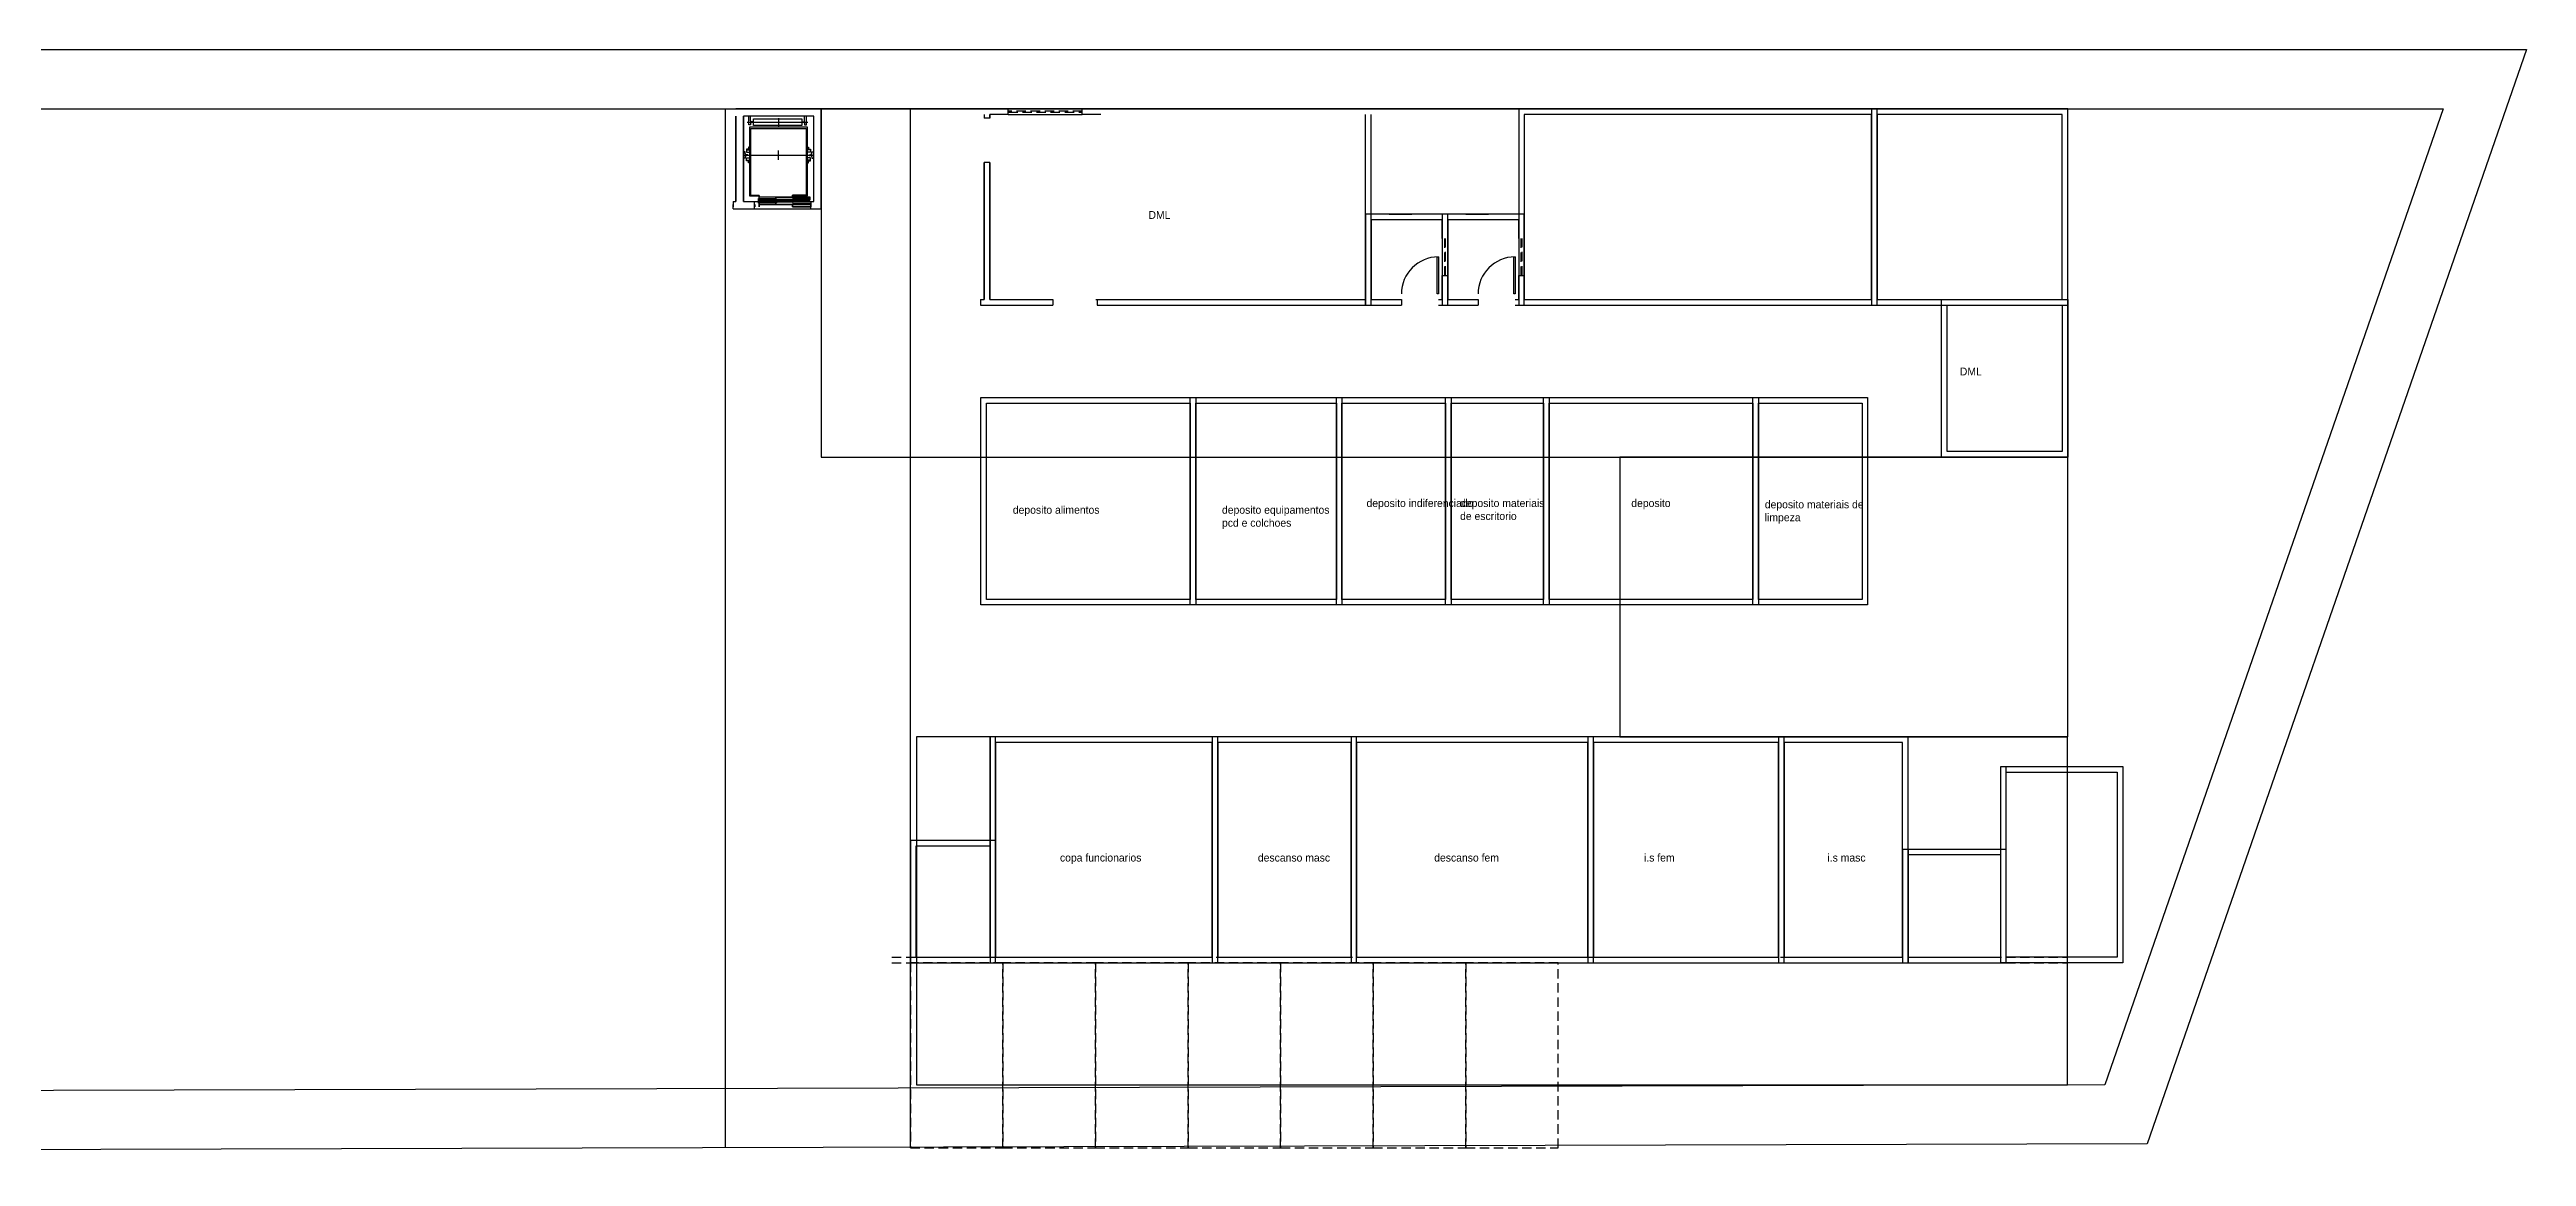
# Model space of a CAD drawing. Header units: centimetres. Extents: x 30244 to 739299, y -139216 to 99734.
# Drawn here: x 595820 to 602511, y 7004 to 9994 of the extents above; entities that cross this region are included whole.
import ezdxf

# ---------------------------------------------------------------- set-up
doc = ezdxf.new("R2010")
doc.units = ezdxf.units.CM
doc.header["$LTSCALE"] = 4
for name, pattern in [('DASHED2', [9.525, 6.35, -3.175]), ('HIDDEN', [9.525, 6.35, -3.175]), ('LTYPE_4', [112.5, 56.25, -56.25]), ('LTYPE_6', [168.75, 112.5, -28.125, 0, -28.125])]:
    doc.linetypes.add(name, pattern=pattern)
for name, color, linetype in [('0.1', 1, 'Continuous'), ('0.2', 2, 'Continuous'), ('0.4', 4, 'Continuous'), ('0.6', 6, 'Continuous'), ('02-CONT', 2, 'Continuous'), ('04', 254, 'Continuous'), ('08', 8, 'Continuous'), ('A-DEMOLIR', 30, 'HIDDEN'), ('ALINHAMENTO', 3, 'Continuous'), ('DEMOLIR', 10, 'Continuous'), ('LIMITE-L', 7, 'Continuous')]:
    doc.layers.add(name, color=color, linetype=linetype)
doc.layers.add('C-TEXTO-03', color=2, linetype='Continuous', lineweight=20)
doc.styles.add('Símbolos', font='ERASLGHT.TTF')

# ---------------------------------------------------------------- blocks, each defined once
blk = doc.blocks.new('1_00e-flat-4')
at = {"color": 1}
blk.add_arc((28.4, -52.3), 100, 90, 180, dxfattribs=at)
at = {"layer": '02-CONT'}
blk.add_lwpolyline([(28.4, -52.3), (25.4, -52.3), (25.4, 47.7), (28.4, 47.7)], close=True, dxfattribs=at)

msp = doc.modelspace()

# ---------------------------------------------------------------- linework, layer by layer
at = {"layer": '0.1'}
for p, q in [((598609.562, 9833.781), (598409.562, 9833.781)), ((598409.562, 9818.781), (598609.562, 9818.781)), ((599581.562, 9483.781), (599581.562, 9383.781)), ((599596.562, 9383.781), (599596.562, 9483.781)), ((599788.562, 9483.781), (599788.562, 9383.781)), ((599803.562, 9383.781), (599803.562, 9483.781))]:
    msp.add_line(p, q, dxfattribs=at)
msp.add_lwpolyline([(597724.408, 9563.781), (597876.408, 9563.781)], dxfattribs=at)
at = {"layer": '0.2', "linetype": 'DASHED2'}
for p, q in [((598609.562, 9827.781), (598409.562, 9827.781)), ((598409.562, 9824.781), (598609.562, 9824.781)), ((599587.562, 9483.781), (599587.562, 9383.781)), ((599590.562, 9383.781), (599590.562, 9483.781)), ((599794.562, 9483.781), (599794.562, 9383.781)), ((599797.562, 9383.781), (599797.562, 9483.781))]:
    msp.add_line(p, q, dxfattribs=at)
at = {"layer": '0.4'}
for p, q in [((597645.224, 7027.514, 77040.339), (597645.224, 9833.781)), ((598145.224, 7027.514, 77040.339), (598145.224, 9833.781)), ((598360.224, 7742.514, 77040.339), (598360.224, 8137.428)), ((598375.224, 7742.514, 77040.339), (598375.224, 8137.428))]:
    msp.add_line(p, q, dxfattribs=at)
for points in [[(597903.908, 8893.316), (601271.501, 8893.316), (601271.501, 9833.602), (597903.908, 9833.602)], [(599788.562, 9303.781), (600756.501, 9303.781), (600756.501, 9833.781), (599788.562, 9833.781)], [(599803.562, 9318.781), (600741.501, 9318.781), (600741.501, 9818.781), (599803.562, 9818.781)], [(600741.501, 9303.602), (601271.501, 9303.602), (601271.501, 9833.602), (600741.501, 9833.602)], [(600756.501, 9318.602), (601256.501, 9318.602), (601256.501, 9818.602), (600756.501, 9818.602)], [(600061.422, 8137.428), (601271.501, 8137.428), (601271.501, 8893.316), (600061.422, 8893.316)], [(598161.422, 7197.428), (601271.371, 7197.428), (601271.371, 8137.428), (598161.422, 8137.428)], [(601420.424, 7527.514), (601090.424, 7527.514), (601090.424, 8057.514), (601420.424, 8057.514)], [(601405.424, 7542.514), (601105.424, 7542.514), (601105.424, 8042.514), (601405.424, 8042.514)]]:
    msp.add_lwpolyline(points, close=True, dxfattribs=at)
at = {"layer": '0.4', "elevation": 77040.339}
for points in [[(600930.501, 9318.602), (601271.501, 9318.602), (601271.501, 8893.316), (600930.501, 8893.316)], [(600945.501, 9303.602), (601256.501, 9303.602), (601256.501, 8908.316), (600945.501, 8908.316)], [(598335.851, 9053.602), (598915.851, 9053.602), (598915.851, 8493.688), (598335.851, 8493.688)], [(598350.851, 9038.602), (598900.851, 9038.602), (598900.851, 8508.688), (598350.851, 8508.688)], [(598900.851, 9053.602), (599310.851, 9053.602), (599310.851, 8493.688), (598900.851, 8493.688)], [(598915.851, 9038.602), (599295.851, 9038.602), (599295.851, 8508.688), (598915.851, 8508.688)], [(599295.851, 9053.602), (599605.851, 9053.602), (599605.851, 8493.688), (599295.851, 8493.688)], [(599310.851, 9038.602), (599590.851, 9038.602), (599590.851, 8508.688), (599310.851, 8508.688)], [(599590.851, 9053.602), (599870.851, 9053.602), (599870.851, 8493.688), (599590.851, 8493.688)], [(599605.851, 9038.602), (599855.851, 9038.602), (599855.851, 8508.688), (599605.851, 8508.688)], [(599855.851, 9053.602), (600435.851, 9053.602), (600435.851, 8493.688), (599855.851, 8493.688)], [(599870.851, 9038.602), (600420.851, 9038.602), (600420.851, 8508.688), (599870.851, 8508.688)], [(600420.851, 9053.602), (600730.851, 9053.602), (600730.851, 8493.688), (600420.851, 8493.688)], [(600435.851, 9038.602), (600715.851, 9038.602), (600715.851, 8508.688), (600435.851, 8508.688)], [(598975.424, 8137.428), (598360.424, 8137.428), (598360.424, 7527.514), (598975.424, 7527.514)], [(598960.424, 8122.428), (598375.424, 8122.428), (598375.424, 7542.514), (598960.424, 7542.514)], [(599350.424, 8137.428), (598960.424, 8137.428), (598960.424, 7527.514), (599350.424, 7527.514)], [(599335.424, 8122.428), (598975.424, 8122.428), (598975.424, 7542.514), (599335.424, 7542.514)], [(599990.424, 8137.428), (599335.424, 8137.428), (599335.424, 7527.514), (599990.424, 7527.514)], [(599975.424, 8122.428), (599350.424, 8122.428), (599350.424, 7542.514), (599975.424, 7542.514)], [(600505.424, 8137.428), (599975.424, 8137.428), (599975.424, 7527.514), (600505.424, 7527.514)], [(600490.424, 8122.428), (599990.424, 8122.428), (599990.424, 7542.514), (600490.424, 7542.514)], [(600840.424, 8137.428), (600490.424, 8137.428), (600490.424, 7527.514), (600840.424, 7527.514)], [(600825.424, 8122.428), (600505.424, 8122.428), (600505.424, 7542.514), (600825.424, 7542.514)]]:
    msp.add_lwpolyline(points, close=True, dxfattribs=at)
at = {"layer": '0.6'}
for p, q in [((598359.562, 9808.781), (598344.562, 9808.781)), ((598409.562, 9818.781), (598409.562, 9833.781)), ((598609.562, 9818.781), (598609.562, 9833.781)), ((598359.562, 9688.781), (598344.562, 9688.781)), ((599581.562, 9383.781), (599596.562, 9383.781)), ((599788.562, 9383.781), (599803.562, 9383.781)), ((598334.562, 9318.781), (598334.562, 9303.781)), ((598529.562, 9318.781), (598529.562, 9303.781)), ((598649.562, 9318.781), (598649.562, 9303.781)), ((599471.562, 9318.781), (599471.562, 9303.781)), ((599678.562, 9318.781), (599678.562, 9303.781))]:
    msp.add_line(p, q, dxfattribs=at)
for points in [[(597666.408, 9583.781), (597673.908, 9583.781), (597673.908, 9813.781)], [(597876.408, 9563.781), (597903.908, 9563.781), (597903.908, 9833.781), (597673.908, 9833.781)], [(597693.908, 9583.781), (597693.908, 9813.781)], [(597883.908, 9813.781), (597693.908, 9813.781), (597693.908, 9583.781), (597724.408, 9583.781)], [(597876.408, 9583.781), (597883.908, 9583.781), (597883.908, 9813.781)], [(598409.562, 9833.781), (598344.562, 9833.781)], [(598344.562, 9818.781), (598344.562, 9808.781)], [(598359.562, 9808.781), (598359.562, 9818.781)], [(598409.562, 9818.781), (598359.562, 9818.781), (598359.562, 9808.781)], [(598674.562, 9833.781), (598609.562, 9833.781)], [(598609.562, 9833.781), (598714.562, 9833.781)], [(598659.562, 9818.781), (598609.562, 9818.781)], [(598714.562, 9833.781), (598659.562, 9833.781)], [(599374.562, 9303.781), (599374.562, 9818.781)], [(599389.562, 9303.781), (599389.562, 9818.781)], [(598334.562, 9318.781), (598344.562, 9318.781), (598344.562, 9688.781)], [(598344.562, 9688.781), (598344.562, 9318.781)], [(598359.562, 9318.781), (598359.562, 9688.781)], [(598359.562, 9688.781), (598359.562, 9318.781), (598529.562, 9318.781)], [(597666.408, 9563.781), (597693.908, 9563.781)], [(597673.908, 9563.781), (597724.408, 9563.781)], [(599596.562, 9548.781), (599374.562, 9548.781), (599374.562, 9303.781), (599471.562, 9303.781)], [(599596.562, 9483.781), (599596.562, 9548.781), (599374.562, 9548.781)], [(599581.562, 9483.781), (599581.562, 9533.781), (599389.562, 9533.781), (599389.562, 9318.781), (599471.562, 9318.781)], [(599438.409, 9548.781), (599499.909, 9548.781)], [(599803.562, 9548.781), (599581.562, 9548.781), (599581.562, 9303.781), (599678.562, 9303.781)], [(599803.562, 9483.781), (599803.562, 9548.781), (599581.562, 9548.781)], [(599788.562, 9483.781), (599788.562, 9533.781), (599596.562, 9533.781), (599596.562, 9318.781), (599678.562, 9318.781)], [(599645.409, 9548.781), (599706.909, 9548.781)], [(599571.562, 9318.781), (599581.562, 9318.781), (599581.562, 9383.781)], [(599571.562, 9303.781), (599596.562, 9303.781), (599596.562, 9383.781)], [(599778.562, 9318.781), (599788.562, 9318.781), (599788.562, 9383.781)], [(599778.562, 9303.781), (599803.562, 9303.781), (599803.562, 9383.781)], [(598334.562, 9303.781), (598359.562, 9303.781)], [(598344.562, 9303.781), (598529.562, 9303.781)], [(598645.962, 9318.781), (599374.562, 9318.781)], [(598649.562, 9303.781), (599374.562, 9303.781)]]:
    msp.add_lwpolyline(points, dxfattribs=at)
at = {"layer": '04'}
msp.add_lwpolyline([(597673.908, 9813.781), (597673.908, 9583.781)], dxfattribs=at)
at = {"layer": '08', "color": 253, "linetype": 'LTYPE_6'}
for p, q in [((597704.632, 9797.781), (597867.808, 9797.781)), ((597788.908, 9808.835), (597788.908, 9785.899)), ((597693.908, 9708.781), (597882.938, 9708.781)), ((597788.908, 9695.989), (597788.908, 9721.219))]:
    msp.add_line(p, q, dxfattribs=at)
at = {"layer": '08', "color": 253}
for p, q in [((597708.508, 9790.531), (597708.508, 9813.781)), ((597713.508, 9790.531), (597708.508, 9790.531)), ((597710.908, 9783.781), (597710.908, 9598.781)), ((597866.908, 9783.781), (597710.908, 9783.781)), ((597713.508, 9801.031), (597713.508, 9813.781)), ((597713.908, 9800.631), (597713.508, 9801.031)), ((597713.508, 9801.031), (597713.508, 9794.531)), ((597713.908, 9794.931), (597713.508, 9794.531)), ((597713.508, 9794.531), (597713.508, 9790.531)), ((597713.908, 9800.631), (597713.908, 9797.981)), ((597715.208, 9797.981), (597713.908, 9797.981)), ((597713.908, 9797.581), (597713.908, 9794.931)), ((597715.208, 9797.581), (597713.908, 9797.581)), ((597713.908, 9780.781), (597863.908, 9780.781)), ((597713.908, 9600.781), (597713.908, 9780.781)), ((597715.208, 9797.981), (597715.408, 9798.181)), ((597715.408, 9797.381), (597715.208, 9797.581)), ((597718.908, 9798.181), (597715.408, 9798.181)), ((597718.908, 9797.381), (597715.408, 9797.381)), ((597718.908, 9798.181), (597718.908, 9797.381)), ((597720.908, 9806.781), (597851.908, 9806.781)), ((597720.908, 9788.781), (597720.908, 9806.781)), ((597851.908, 9788.781), (597720.908, 9788.781)), ((597834.843, 9780.781), (597834.843, 9780.781)), ((597851.908, 9806.781), (597851.908, 9788.781)), ((597853.908, 9798.181), (597857.408, 9798.181)), ((597853.908, 9797.381), (597853.908, 9798.181)), ((597853.908, 9797.381), (597857.408, 9797.381)), ((597857.408, 9798.181), (597857.608, 9797.981)), ((597857.608, 9797.581), (597857.408, 9797.381)), ((597857.608, 9797.981), (597858.908, 9797.981)), ((597857.608, 9797.581), (597858.908, 9797.581)), ((597858.908, 9800.631), (597859.308, 9801.031)), ((597858.908, 9797.981), (597858.908, 9800.631)), ((597858.908, 9794.931), (597858.908, 9797.581)), ((597858.908, 9794.931), (597859.308, 9794.531)), ((597859.308, 9801.031), (597859.308, 9813.781)), ((597859.308, 9794.531), (597859.308, 9801.031)), ((597859.308, 9794.531), (597859.308, 9790.531)), ((597859.308, 9790.531), (597864.308, 9790.531)), ((597863.908, 9780.781), (597863.908, 9600.781)), ((597864.308, 9790.531), (597864.308, 9813.781)), ((597866.908, 9598.781), (597866.908, 9783.781)), ((597698.908, 9717.281), (597693.908, 9717.281)), ((597698.908, 9713.281), (597698.908, 9717.281)), ((597698.908, 9713.281), (597699.358, 9713.281)), ((597698.908, 9713.281), (597698.908, 9708.781)), ((597698.908, 9708.781), (597698.908, 9704.281)), ((597698.908, 9704.281), (597699.358, 9704.281)), ((597698.908, 9704.281), (597698.908, 9700.281)), ((597699.726, 9712.931), (597699.358, 9713.281)), ((597699.726, 9704.631), (597699.358, 9704.281)), ((597699.891, 9709.581), (597699.726, 9712.931)), ((597699.891, 9707.981), (597699.726, 9704.631)), ((597700.258, 9709.231), (597699.891, 9709.581)), ((597699.891, 9707.981), (597700.258, 9708.331)), ((597701.858, 9709.231), (597700.258, 9709.231)), ((597701.858, 9708.331), (597700.258, 9708.331)), ((597701.858, 9709.231), (597702.208, 9709.581)), ((597701.858, 9708.331), (597702.208, 9707.981)), ((597706.408, 9709.581), (597702.208, 9709.581)), ((597706.408, 9707.981), (597702.208, 9707.981)), ((597702.408, 9724.381), (597702.408, 9716.281)), ((597707.808, 9724.381), (597702.408, 9724.381)), ((597708.408, 9723.781), (597702.408, 9723.781)), ((597702.408, 9716.281), (597708.408, 9716.281)), ((597706.408, 9708.781), (597706.408, 9709.581)), ((597706.408, 9708.781), (597706.408, 9707.981)), ((597707.808, 9729.781), (597707.808, 9724.381)), ((597708.408, 9729.781), (597707.808, 9729.781)), ((597708.408, 9729.781), (597708.408, 9723.781)), ((597708.408, 9723.781), (597710.908, 9723.781)), ((597708.408, 9716.281), (597710.908, 9716.281)), ((597869.408, 9723.781), (597866.908, 9723.781)), ((597869.408, 9716.281), (597866.908, 9716.281)), ((597869.408, 9729.781), (597870.008, 9729.781)), ((597869.408, 9729.781), (597869.408, 9723.781)), ((597869.408, 9723.781), (597875.408, 9723.781)), ((597875.408, 9716.281), (597869.408, 9716.281)), ((597870.008, 9729.781), (597870.008, 9724.381)), ((597870.008, 9724.381), (597875.408, 9724.381)), ((597871.408, 9709.581), (597875.608, 9709.581)), ((597871.408, 9708.781), (597871.408, 9709.581)), ((597871.408, 9708.781), (597871.408, 9707.981)), ((597871.408, 9707.981), (597875.608, 9707.981)), ((597875.408, 9724.381), (597875.408, 9716.281)), ((597875.958, 9709.231), (597875.608, 9709.581)), ((597875.958, 9708.331), (597875.608, 9707.981)), ((597875.958, 9709.231), (597877.558, 9709.231)), ((597875.958, 9708.331), (597877.558, 9708.331)), ((597877.926, 9709.581), (597877.558, 9709.231)), ((597877.558, 9708.331), (597877.926, 9707.981)), ((597877.926, 9709.581), (597878.091, 9712.931)), ((597877.926, 9707.981), (597878.091, 9704.631)), ((597878.091, 9712.931), (597878.458, 9713.281)), ((597878.091, 9704.631), (597878.458, 9704.281)), ((597878.908, 9713.281), (597878.458, 9713.281)), ((597878.908, 9704.281), (597878.458, 9704.281)), ((597878.908, 9713.281), (597878.908, 9717.281)), ((597878.908, 9717.281), (597883.908, 9717.281)), ((597878.908, 9708.781), (597878.908, 9713.281)), ((597878.908, 9704.281), (597878.908, 9708.781)), ((597878.908, 9704.281), (597878.908, 9700.281)), ((597698.908, 9700.281), (597693.908, 9700.281)), ((597702.408, 9701.281), (597708.408, 9701.281)), ((597702.408, 9693.181), (597702.408, 9701.281)), ((597708.408, 9693.781), (597702.408, 9693.781)), ((597707.808, 9693.181), (597702.408, 9693.181)), ((597707.808, 9687.781), (597707.808, 9693.181)), ((597708.408, 9687.781), (597707.808, 9687.781)), ((597708.408, 9701.281), (597710.908, 9701.281)), ((597708.408, 9687.781), (597708.408, 9693.781)), ((597708.408, 9693.781), (597710.908, 9693.781)), ((597869.408, 9701.281), (597866.908, 9701.281)), ((597869.408, 9693.781), (597866.908, 9693.781)), ((597875.408, 9701.281), (597869.408, 9701.281)), ((597869.408, 9693.781), (597875.408, 9693.781)), ((597869.408, 9687.781), (597869.408, 9693.781)), ((597869.408, 9687.781), (597870.008, 9687.781)), ((597870.008, 9693.181), (597875.408, 9693.181)), ((597870.008, 9687.781), (597870.008, 9693.181)), ((597875.408, 9693.181), (597875.408, 9701.281)), ((597878.908, 9700.281), (597883.908, 9700.281)), ((597664.908, 9574.781), (597664.908, 9574.581)), ((597664.908, 9574.581), (597666.208, 9574.581)), ((597666.208, 9574.581), (597666.208, 9568.981)), ((597666.408, 9583.781), (597666.408, 9574.781)), ((597666.408, 9583.781), (597666.408, 9568.781)), ((597666.408, 9563.781), (597666.408, 9574.781)), ((597710.908, 9598.781), (597736.208, 9598.781)), ((597713.908, 9600.781), (597736.408, 9600.781)), ((597724.408, 9583.781), (597733.408, 9583.781)), ((597724.408, 9574.781), (597724.408, 9583.781)), ((597724.408, 9568.781), (597724.408, 9583.781)), ((597724.408, 9574.781), (597725.908, 9574.781)), ((597724.408, 9563.781), (597724.408, 9574.781)), ((597724.608, 9574.581), (597724.608, 9568.981)), ((597725.908, 9574.581), (597724.608, 9574.581)), ((597725.908, 9574.781), (597725.908, 9574.581)), ((597733.408, 9586.981), (597734.708, 9586.981)), ((597733.408, 9586.781), (597733.408, 9586.981)), ((597733.408, 9586.781), (597873.908, 9586.781)), ((597733.408, 9583.781), (597876.408, 9583.781)), ((597733.408, 9583.781), (597733.408, 9583.581)), ((597733.408, 9583.581), (597734.708, 9583.581)), ((597734.708, 9591.481), (597736.208, 9591.481)), ((597734.708, 9586.981), (597734.708, 9591.481)), ((597734.708, 9583.581), (597734.708, 9579.081)), ((597734.708, 9579.081), (597736.208, 9579.081)), ((597734.908, 9591.281), (597734.908, 9586.781)), ((597736.408, 9591.281), (597734.908, 9591.281)), ((597734.908, 9579.281), (597734.908, 9583.781)), ((597736.408, 9579.281), (597734.908, 9579.281)), ((597735.208, 9590.781), (597783.408, 9590.781)), ((597735.208, 9586.781), (597735.208, 9590.781)), ((597735.208, 9583.781), (597735.208, 9579.781)), ((597735.208, 9579.781), (597783.408, 9579.781)), ((597735.408, 9590.581), (597735.408, 9586.981)), ((597783.208, 9590.581), (597735.408, 9590.581)), ((597735.408, 9586.981), (597736.708, 9586.981)), ((597735.408, 9583.581), (597736.708, 9583.581)), ((597735.408, 9579.981), (597735.408, 9583.581)), ((597783.208, 9579.981), (597735.408, 9579.981)), ((597736.208, 9598.781), (597736.208, 9595.781)), ((597736.208, 9591.481), (597736.208, 9595.781)), ((597736.208, 9579.081), (597736.208, 9568.981)), ((597736.408, 9595.781), (597736.408, 9600.781)), ((597736.408, 9591.281), (597736.408, 9595.781)), ((597736.408, 9595.781), (597873.908, 9595.781)), ((597736.408, 9568.781), (597736.408, 9579.281)), ((597876.408, 9574.781), (597736.408, 9574.781)), ((597736.708, 9586.981), (597736.708, 9586.781)), ((597736.708, 9583.581), (597736.708, 9583.781)), ((597781.408, 9595.281), (597828.408, 9595.281)), ((597781.408, 9595.281), (597781.408, 9591.281)), ((597781.408, 9591.281), (597782.908, 9591.281)), ((597781.408, 9579.281), (597782.908, 9579.281)), ((597781.408, 9575.281), (597781.408, 9579.281)), ((597781.408, 9575.281), (597828.408, 9575.281)), ((597828.208, 9595.081), (597781.608, 9595.081)), ((597781.608, 9591.481), (597781.608, 9595.081)), ((597782.908, 9591.481), (597781.608, 9591.481)), ((597781.608, 9579.081), (597781.608, 9575.481)), ((597782.908, 9579.081), (597781.608, 9579.081)), ((597828.208, 9575.481), (597781.608, 9575.481)), ((597781.908, 9586.981), (597783.208, 9586.981)), ((597781.908, 9586.781), (597781.908, 9586.981)), ((597781.908, 9583.781), (597781.908, 9583.581)), ((597781.908, 9583.581), (597783.208, 9583.581)), ((597782.908, 9591.281), (597782.908, 9591.481)), ((597782.908, 9579.281), (597782.908, 9579.081)), ((597783.208, 9586.981), (597783.208, 9590.581)), ((597783.208, 9583.581), (597783.208, 9579.981)), ((597783.408, 9590.781), (597783.408, 9586.781)), ((597783.408, 9589.281), (597873.908, 9589.281)), ((597873.908, 9588.281), (597783.408, 9588.281)), ((597783.408, 9579.781), (597783.408, 9583.781)), ((597783.408, 9582.281), (597876.408, 9582.281)), ((597876.408, 9581.281), (597783.408, 9581.281)), ((597863.908, 9600.781), (597826.408, 9600.781)), ((597826.408, 9595.781), (597826.408, 9600.781)), ((597826.408, 9574.781), (597826.408, 9568.781)), ((597826.408, 9568.781), (597876.408, 9568.781)), ((597826.608, 9598.781), (597866.908, 9598.781)), ((597826.608, 9595.981), (597826.608, 9598.781)), ((597827.908, 9595.981), (597826.608, 9595.981)), ((597826.608, 9568.981), (597826.608, 9574.581)), ((597826.608, 9574.581), (597827.908, 9574.581)), ((597876.208, 9568.981), (597826.608, 9568.981)), ((597826.908, 9591.481), (597828.208, 9591.481)), ((597826.908, 9591.281), (597826.908, 9591.481)), ((597828.408, 9591.281), (597826.908, 9591.281)), ((597826.908, 9579.281), (597826.908, 9579.081)), ((597828.408, 9579.281), (597826.908, 9579.281)), ((597826.908, 9579.081), (597828.208, 9579.081)), ((597827.908, 9595.781), (597827.908, 9595.981)), ((597827.908, 9574.581), (597827.908, 9574.781)), ((597828.208, 9591.481), (597828.208, 9595.081)), ((597828.208, 9579.081), (597828.208, 9575.481)), ((597828.408, 9595.281), (597828.408, 9591.281)), ((597873.908, 9593.781), (597828.408, 9593.781)), ((597828.408, 9592.781), (597873.908, 9592.781)), ((597828.408, 9575.281), (597828.408, 9579.281)), ((597828.408, 9577.781), (597876.408, 9577.781)), ((597876.408, 9576.781), (597828.408, 9576.781)), ((597873.908, 9595.781), (597873.908, 9586.781)), ((597874.908, 9574.781), (597874.908, 9574.581)), ((597874.908, 9574.581), (597876.208, 9574.581)), ((597876.208, 9574.581), (597876.208, 9568.981)), ((597876.408, 9583.781), (597876.408, 9574.781)), ((597876.408, 9583.781), (597876.408, 9568.781)), ((597876.408, 9563.781), (597876.408, 9574.781))]:
    msp.add_line(p, q, dxfattribs=at)
at = {"layer": '08', "color": 253, "linetype": 'LTYPE_4'}
for p, q in [((597702.408, 9722.931), (597708.408, 9722.931)), ((597708.408, 9722.931), (597710.908, 9722.931)), ((597869.408, 9722.931), (597866.908, 9722.931)), ((597875.408, 9722.931), (597869.408, 9722.931)), ((597702.408, 9694.631), (597708.408, 9694.631)), ((597708.408, 9694.631), (597710.908, 9694.631)), ((597869.408, 9694.631), (597866.908, 9694.631)), ((597875.408, 9694.631), (597869.408, 9694.631))]:
    msp.add_line(p, q, dxfattribs=at)
at = {"layer": 'A-DEMOLIR'}
for p, q in [((598095.224, 7542.514, 77040.339), (601271.371, 7542.514)), ((598095.224, 7527.514, 77040.339), (601271.371, 7527.514))]:
    msp.add_line(p, q, dxfattribs=at)
at = {"layer": 'A-DEMOLIR', "elevation": 77040.339}
for points in [[(598145.224, 7027.514), (598395.224, 7027.514), (598395.224, 7527.514), (598145.224, 7527.514)], [(598395.224, 7027.514), (598645.224, 7027.514), (598645.224, 7527.514), (598395.224, 7527.514)], [(598645.224, 7027.514), (598895.224, 7027.514), (598895.224, 7527.514), (598645.224, 7527.514)], [(598895.224, 7027.514), (599145.224, 7027.514), (599145.224, 7527.514), (598895.224, 7527.514)], [(599145.224, 7027.514), (599395.224, 7027.514), (599395.224, 7527.514), (599145.224, 7527.514)], [(599395.224, 7027.514), (599645.224, 7027.514), (599645.224, 7527.514), (599395.224, 7527.514)], [(599645.224, 7027.514), (599895.224, 7027.514), (599895.224, 7527.514), (599645.224, 7527.514)]]:
    msp.add_lwpolyline(points, close=True, dxfattribs=at)
at = {"layer": 'ALINHAMENTO'}
for points in [[(601271.501, 8893.316), (600930.501, 8893.316), (600930.501, 9303.602), (601271.501, 9303.602)], [(601420.424, 7527.514), (601105.424, 7527.514), (601105.424, 8057.514), (601420.424, 8057.514)]]:
    msp.add_lwpolyline(points, close=True, dxfattribs=at)
at = {"layer": 'ALINHAMENTO', "elevation": 77040.339}
msp.add_lwpolyline([(600840.424, 7527.514), (601105.424, 7527.514), (601105.424, 7833.461), (600840.424, 7833.461)], close=True, dxfattribs=at)
at = {"layer": 'DEMOLIR', "elevation": 77040.339}
for points in [[(598145.224, 7527.514), (598375.224, 7527.514), (598375.224, 7857.514), (598145.224, 7857.514)], [(598160.224, 7542.514), (598360.224, 7542.514), (598360.224, 7842.514), (598160.224, 7842.514)], [(601105.424, 7527.514), (601105.424, 7833.461), (600825.424, 7833.461), (600825.424, 7527.514)], [(601090.424, 7542.514), (601090.424, 7818.461), (600840.424, 7818.461), (600840.424, 7542.514)]]:
    msp.add_lwpolyline(points, close=True, dxfattribs=at)
at = {"layer": 'LIMITE-L'}
for points in [[(601485.768, 7038.013), (589128.464, 7004.231), (589510.35, 9993.781), (602510.79, 9993.781)], [(601371.798, 7197.702), (589310.266, 7164.729), (589651.211, 9833.781), (602285.956, 9833.781)]]:
    msp.add_lwpolyline(points, close=True, dxfattribs=at)

# ---------------------------------------------------------------- block references
at = {"layer": '0.6'}
for p in [(599543.157, 9386.034), (599750.157, 9386.034)]:
    msp.add_blockref('1_00e-flat-4', p, dxfattribs=at)

# ---------------------------------------------------------------- texts
at = {"layer": 'C-TEXTO-03', "char_height": 21, "attachment_point": 1, "style": 'Símbolos'}
for s, insert, width in [('DML', (598788.35, 9557.516), 293.85658), ('DML', (600980.137, 9134.805), 293.85658), ('deposito indiferenciado ', (599377.285, 8779.268, 77040.339), 293.85658), ('deposito materiais de escritorio', (599630.055, 8779.268), 263.85658), ('deposito ', (600092.572, 8779.268, 77040.339), 293.85658), ('deposito materiais de limpeza', (600453.214, 8775.77), 293.85658), ('deposito alimentos', (598421.861, 8761.057), 293.85658), ('deposito equipamentos pcd e colchoes', (598986.861, 8761.057), 293.85658), ('copa funcionarios', (598549.155, 7821.749), 293.85658), ('descanso masc', (599083.85, 7821.749), 293.85658), ('descanso fem', (599560.184, 7821.749), 293.85658), ('i.s fem', (600126.945, 7821.749), 293.85658), ('i.s masc', (600622.517, 7821.749), 293.85658)]:
    msp.add_mtext(s, dxfattribs=dict(at, insert=insert, width=width))

doc.saveas('drawing.dxf')
